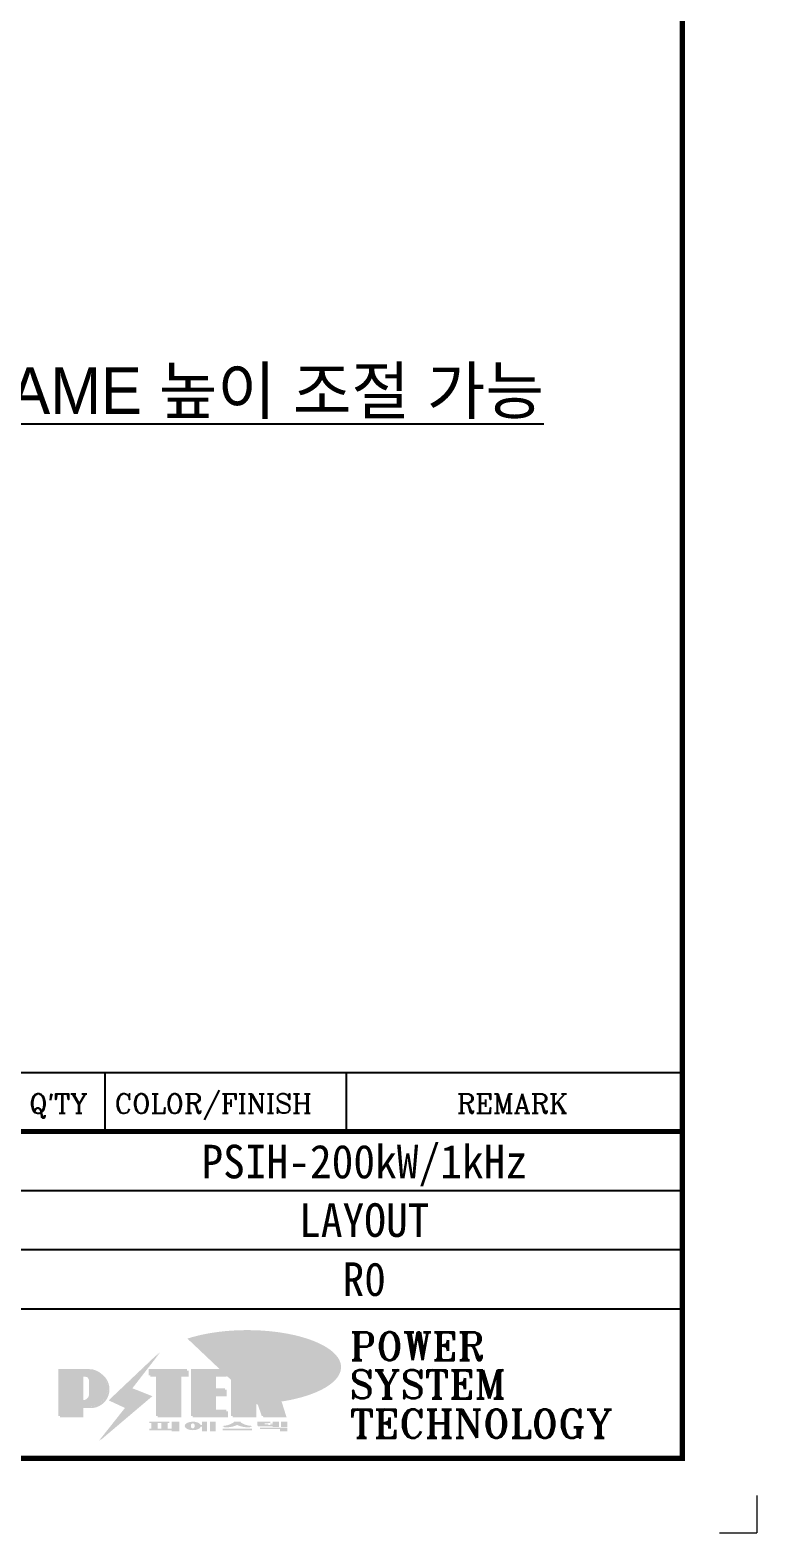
# Model space of a CAD drawing. Header units: millimetres. Extents: x 4969 to 37601, y -771 to 6478.
# Drawn here: x 14169 to 15337, y -746 to 1672 of the extents above; entities that cross this region are included whole.
import ezdxf
from ezdxf.enums import TextEntityAlignment as Align

# ---------------------------------------------------------------- set-up
doc = ezdxf.new("R2010")
doc.units = ezdxf.units.MM
doc.header["$LTSCALE"] = 7
doc.header["$MEASUREMENT"] = 0
doc.layers.get('0').update_dxf_attribs({"linetype": 'CONTINUOUS'})
doc.layers.add('FORMAT-1', color=7, linetype='CONTINUOUS')
doc.layers.add('line', color=3, linetype='CONTINUOUS')
doc.styles.add('HAN', font='')
doc.styles.add('RC', font='ROMANC.SHX')
doc.styles.add('ROMANT', font='romant')
doc.styles.get("Standard").update_dxf_attribs({"font": 'ISOCP'})
doc.styles.get('HAN').set_extended_font_data('GulimChe')
doc.dimstyles.new('PS-20', dxfattribs={"dimscale": 20, "dimtxt": 3.2, "dimasz": 2.5, "dimexe": 2, "dimexo": 2.5, "dimgap": 2, "dimtad": 1, "dimtoh": 1, "dimrnd": 0.05, "dimzin": 12, "dimdsep": 46, "dimtxsty": 'Standard', "dimcen": 0, "dimclrt": 2, "dimazin": 3, "dimtfac": 1, "dimtofl": 0, "dimtmove": 0, "dimatfit": 3, "dimfxl": 0, "dimtolj": 1, "dimtzin": 0, "dimarcsym": 0})

# ---------------------------------------------------------------- blocks, each defined once
blk = doc.blocks.new('new LOGO')
at = {"layer": 'line'}
h = blk.add_hatch(color=253, dxfattribs=at)
edge = h.paths.add_edge_path()
edge.add_ellipse((333.9, 86.4), major_axis=(-165.9, 0), ratio=0.39426, start_angle=111.5127, end_angle=334.469)
edge.add_ellipse((314.1, 81.2), major_axis=(-153.7, 0), ratio=0.40699, start_angle=121.3066, end_angle=327.7437, ccw=False)
edge.add_line((394, 27.8), (394.7, 25.6))
h = blk.add_hatch(color=250, dxfattribs=at)
h.paths.add_polyline_path([(44.5, 69.4), (46.6, 69.4, -0.129793), (52, 68, 0.221832), (43.6, 71.9), (41.5, 71.9), (41.5, 27.9), (43.6, 27.9, 0.02048), (44.5, 28)], flags=17)
h.paths.add_polyline_path([(44.5, 13.9), (57.3, 13.9, 0.72362), (77.1, 73.9, -0.679777), (54.3, 16.4), (41.5, 16.4), (41.5, -0.1), (3, -0.1), (3, -2.6), (44.5, -2.6)])
h.paths.add_polyline_path([(117.9, 14.2), (71.5, -44.4), (77.1, -39.6), (120.8, 15.6), (92, 28.9), (173.3, 106), (177.5, 111.4), (89.1, 27.6)])
h.paths.add_polyline_path([(162.7, 71.9), (162.7, 69.4), (172.5, 69.4), (172.5, 71.9)], flags=17)
h.paths.add_polyline_path([(217.7, 69.4), (230.5, 69.4), (230.5, 80.4), (227.5, 80.4), (227.5, 71.9), (214.7, 71.9), (214.7, -0.1), (175.5, -0.1), (175.5, -2.6), (217.7, -2.6)])
h.paths.add_polyline_path([(297.8, 46.6), (294.8, 46.6), (294.8, 37.4), (276, 37.4), (276, 10.9), (279, 10.9), (279, 34.9), (297.8, 34.9)])
h.paths.add_polyline_path([(300, 8.4), (297, 8.4), (297, -0.1), (237.5, -0.1), (237.5, -2.6), (300, -2.6)])
h.paths.add_polyline_path([(297.8, 80.4), (294.8, 80.4), (294.8, 71.9), (276, 71.9), (276, 49.1), (279, 49.1), (279, 69.4), (297.8, 69.4)])
h.paths.add_polyline_path([(350.2, 80.4), (347.2, 80.4), (347.2, 61.6), (350.2, 63.5)])
h.paths.add_polyline_path([(350.2, 26.7), (347.2, 35.2), (347.2, -0.1), (308.5, -0.1), (308.5, -2.6), (350.2, -2.6)])
h.paths.add_polyline_path([(402.7, 80.4), (396.5, 80.4), (379.6, 66.8), (400.5, -0.1), (361.8, -0.1), (362.7, -2.6), (403.5, -2.6), (382.6, 64.3)])
blk.add_hatch(color=5, dxfattribs=at).paths.add_polyline_path([(166.3, 35), (131, 49), (180.4, 112.7), (92, 28.9), (120.8, 15.6), (74.4, -43)])
h = blk.add_hatch(color=1, dxfattribs=at)
h.paths.add_polyline_path([(41.5, 16.4), (54.3, 16.4, 1), (54.3, 82.9), (0, 82.9), (0, -0.1), (41.5, -0.1)])
h.paths.add_polyline_path([(41.5, 27.9), (41.5, 71.9), (43.6, 71.9, -0.414214), (54.6, 60.9), (54.6, 38.9, -0.414214), (43.6, 27.9)], flags=16)
h.paths.add_polyline_path([(214.7, 71.9), (227.5, 71.9), (227.5, 82.9), (159.7, 82.9), (159.7, 71.9), (172.5, 71.9), (172.5, -0.1), (214.7, -0.1)])
h.paths.add_polyline_path([(276, 37.4), (294.8, 37.4), (294.8, 49.1), (276, 49.1), (276, 71.9), (294.8, 71.9), (294.8, 82.9), (234.5, 82.9), (234.5, -0.1), (297, -0.1), (297, 10.9), (276, 10.9)])
h.paths.add_polyline_path([(347.2, 35.2), (359.7, -0.1), (400.5, -0.1), (379.6, 66.8), (399.7, 82.9), (380.6, 82.9), (347.2, 61.6), (347.2, 82.9), (305.5, 82.9), (305.5, -0.1), (347.2, -0.1)])
h = blk.add_hatch(color=250, dxfattribs=at)
edge = h.paths.add_edge_path()
edge.add_ellipse((237.8, -17.6), major_axis=(-14.3, 0), ratio=0.526336, start_angle=192.2456, end_angle=269.0748)
edge.add_line((238.1, -10.1), (237.6, -10.1))
edge.add_ellipse((237.8, -17.6), major_axis=(-14.3, 0), ratio=0.526336, start_angle=270.9252, end_angle=449.0748)
edge.add_line((237.6, -25.1), (238.1, -25.1))
edge.add_ellipse((237.8, -17.6), major_axis=(-14.3, 0), ratio=0.526336, start_angle=450.9252, end_angle=527.7544)
edge.add_line((251.7, -19.2), (254.1, -19.2))
edge.add_line((254.1, -19.2), (254.1, -27.1))
edge.add_line((254.1, -27.1), (263.1, -27.1))
edge.add_line((263.1, -27.1), (263.1, -10.1))
edge.add_line((263.1, -10.1), (254.1, -10.1))
edge.add_line((254.1, -10.1), (254.1, -16))
edge.add_line((254.1, -16), (251.7, -16))
h.paths.add_polyline_path([(241, -16.4), (241, -18.7, -1), (234.4, -18.7), (234.4, -16.4, -1)], flags=16)
h.paths.add_polyline_path([(278.2, -10.1), (268.1, -10.1), (268.1, -27.1), (278.2, -27.1)])
h.paths.add_polyline_path([(310.3, -10.1), (310.3, -11.1, -0.157169), (289.3, -17.5), (294, -19.9, 0.128407), (316.3, -15.9, 0.128407), (338.6, -19.9), (343.3, -17.5, -0.157169), (322.2, -11.1), (322.2, -10.1)])
h.paths.add_polyline_path([(342.1, -25.1), (342.1, -22.3), (290.4, -22.3), (290.4, -25.1)])
h.paths.add_polyline_path([(352, -10.1), (352, -16.2, 0.414214), (354, -18.2), (378.7, -18.2), (378.7, -19.6), (390.2, -19.6), (390.2, -10.1), (378.7, -10.1), (378.7, -13.6), (374.7, -13.6), (374.7, -15.1), (378.7, -15.1), (378.7, -16.2), (364.7, -16.2), (364.7, -15.1), (371.2, -15.1), (371.2, -13.6), (364.7, -13.6), (364.7, -12.6), (374.7, -12.6), (374.7, -10.1)])
h.paths.add_polyline_path([(393.8, -10.1), (393.8, -19.6), (405, -19.6), (405, -10.1)])
h.paths.add_polyline_path([(405, -27.1), (405, -20.9), (356.8, -20.9), (356.8, -23), (391.8, -23), (391.8, -27.1)])
h.paths.add_polyline_path([(200.4, -10.1), (200.4, -22.3), (193.2, -22.3), (193.2, -12.6), (196.6, -12.6), (196.6, -10.1), (161, -10.1), (161, -12.6), (164.5, -12.6), (164.5, -22.3), (161, -22.3), (161, -25.1), (200.4, -25.1), (200.4, -27.1), (213.9, -27.1), (213.9, -10.1)])
h.paths.add_polyline_path([(182, -12.6), (175.6, -12.6), (175.6, -22.3), (182, -22.3)], flags=17)
blk = doc.blocks.new('format-a1')
at = {"color": 180}
for p, q in [((575, 61.74), (854, 61.74)), ((776.64, 61.74), (776.64, 53.82)), ((808.97, 61.74), (808.97, 53.82)), ((610.96, 45.9), (854, 45.9)), ((685.16, 37.98), (854, 37.98)), ((685.16, 30.06), (854, 30.06))]:
    blk.add_line(p, q, dxfattribs=at)
at = {"color": 3, "lineweight": 9}
for p in [(864, 5), (859, 0)]:
    blk.add_line(p, (864, 0), dxfattribs=at)
at = {"color": 7, "const_width": 0.7}
blk.add_lwpolyline([(610.96, 10), (610.96, 53.82), (854, 53.82)], dxfattribs=at)
at = {"layer": 'FORMAT-1', "color": 7, "const_width": 0.7}
blk.add_lwpolyline([(26, 10), (26, 592), (854, 592), (854, 10)], close=True, dxfattribs=at)
at = {"xscale": 0.07581600000014532, "yscale": 0.07581600000014532, "zscale": 0.07581600000014532}
blk.add_blockref('new LOGO', (770.4, 15.68), dxfattribs=at)
at = {"color": 2, "style": 'RC'}
for s, height, p in [("Q'TY", 2.614, (766.5, 56.25)), ('COLOR/FINISH', 2.6136, (777.95, 56.25)), ('REMARK', 2.614, (823.81, 56.25))]:
    blk.add_text(s, height=height, dxfattribs=at).set_placement(p)
at = {"style": 'ROMANT'}
for s, p in [('POWER', (809.43, 23.14)), ('SYSTEM', (809.43, 18.03)), ('TECHNOLOGY', (809.43, 12.75))]:
    blk.add_text(s, height=3.791, dxfattribs=at).set_placement(p)
at = {"style": 'HAN'}
for tag, height, p in [('MODEL-NAME', 4.5, (811.39, 49.79)), ('SCALE', 4.05, (713.46, 41.94)), ('PART-NAME', 4.5, (811.39, 41.94)), ('DWG-NO', 4.5, (811.39, 34.02)), ('DRA-BY', 4.5, (623.33, 31.66)), ('CH-BY', 4.5, (648.06, 31.66)), ('APP-BY', 4.5, (672.8, 31.66)), ('관련업체명', 4.5, (733.83, 16.64)), ('DRA-DATE', 3.75, (623.33, 13.71)), ('CH-DATE', 3.75, (648.06, 13.71)), ('APP-DATE', 3.75, (672.8, 13.71))]:
    blk.add_attdef(tag, text='', height=height, dxfattribs=at).set_placement(p, align=Align.MIDDLE_CENTER)

msp = doc.modelspace()

# ---------------------------------------------------------------- block references
ref = msp.add_blockref('format-a1', (4969.048, -746.069), dxfattribs=dict(xscale=12, yscale=12, zscale=12))
ref.add_attrib('PART-NO', 'R0', dxfattribs={"height": 54, "style": 'HAN'}).set_placement((14705.766, -337.813), align=Align.MIDDLE_CENTER)
ref.add_attrib('PART-NAME', 'LAYOUT', dxfattribs={"height": 54, "style": 'HAN'}).set_placement((14705.766, -242.773), align=Align.MIDDLE_CENTER)
ref.add_attrib('MODEL-NAME', 'PSIH-200kW/1kHz', dxfattribs={"height": 54, "style": 'HAN'}).set_placement((14705.766, -148.617), align=Align.MIDDLE_CENTER)

# ---------------------------------------------------------------- texts
at = {"color": 2, "insert": (14994.671, 1045.918, -0.01), "char_height": 75, "attachment_point": 9}
msp.add_mtext('{\\fGulim|b0|i0|c129|p50;FRAME 높이 조절 가능}', dxfattribs=at)

# ---------------------------------------------------------------- leaders
at = {"annotation_type": 0, "has_hookline": 1, "hookline_direction": 0, "text_width": 1038.815}
msp.add_leader([(13736.291, 1483.06, -0.01), (13865.856, 1037.918, -0.01), (13915.856, 1037.918, -0.01)], dimstyle='PS-20', dxfattribs=at)

doc.saveas('drawing.dxf')
